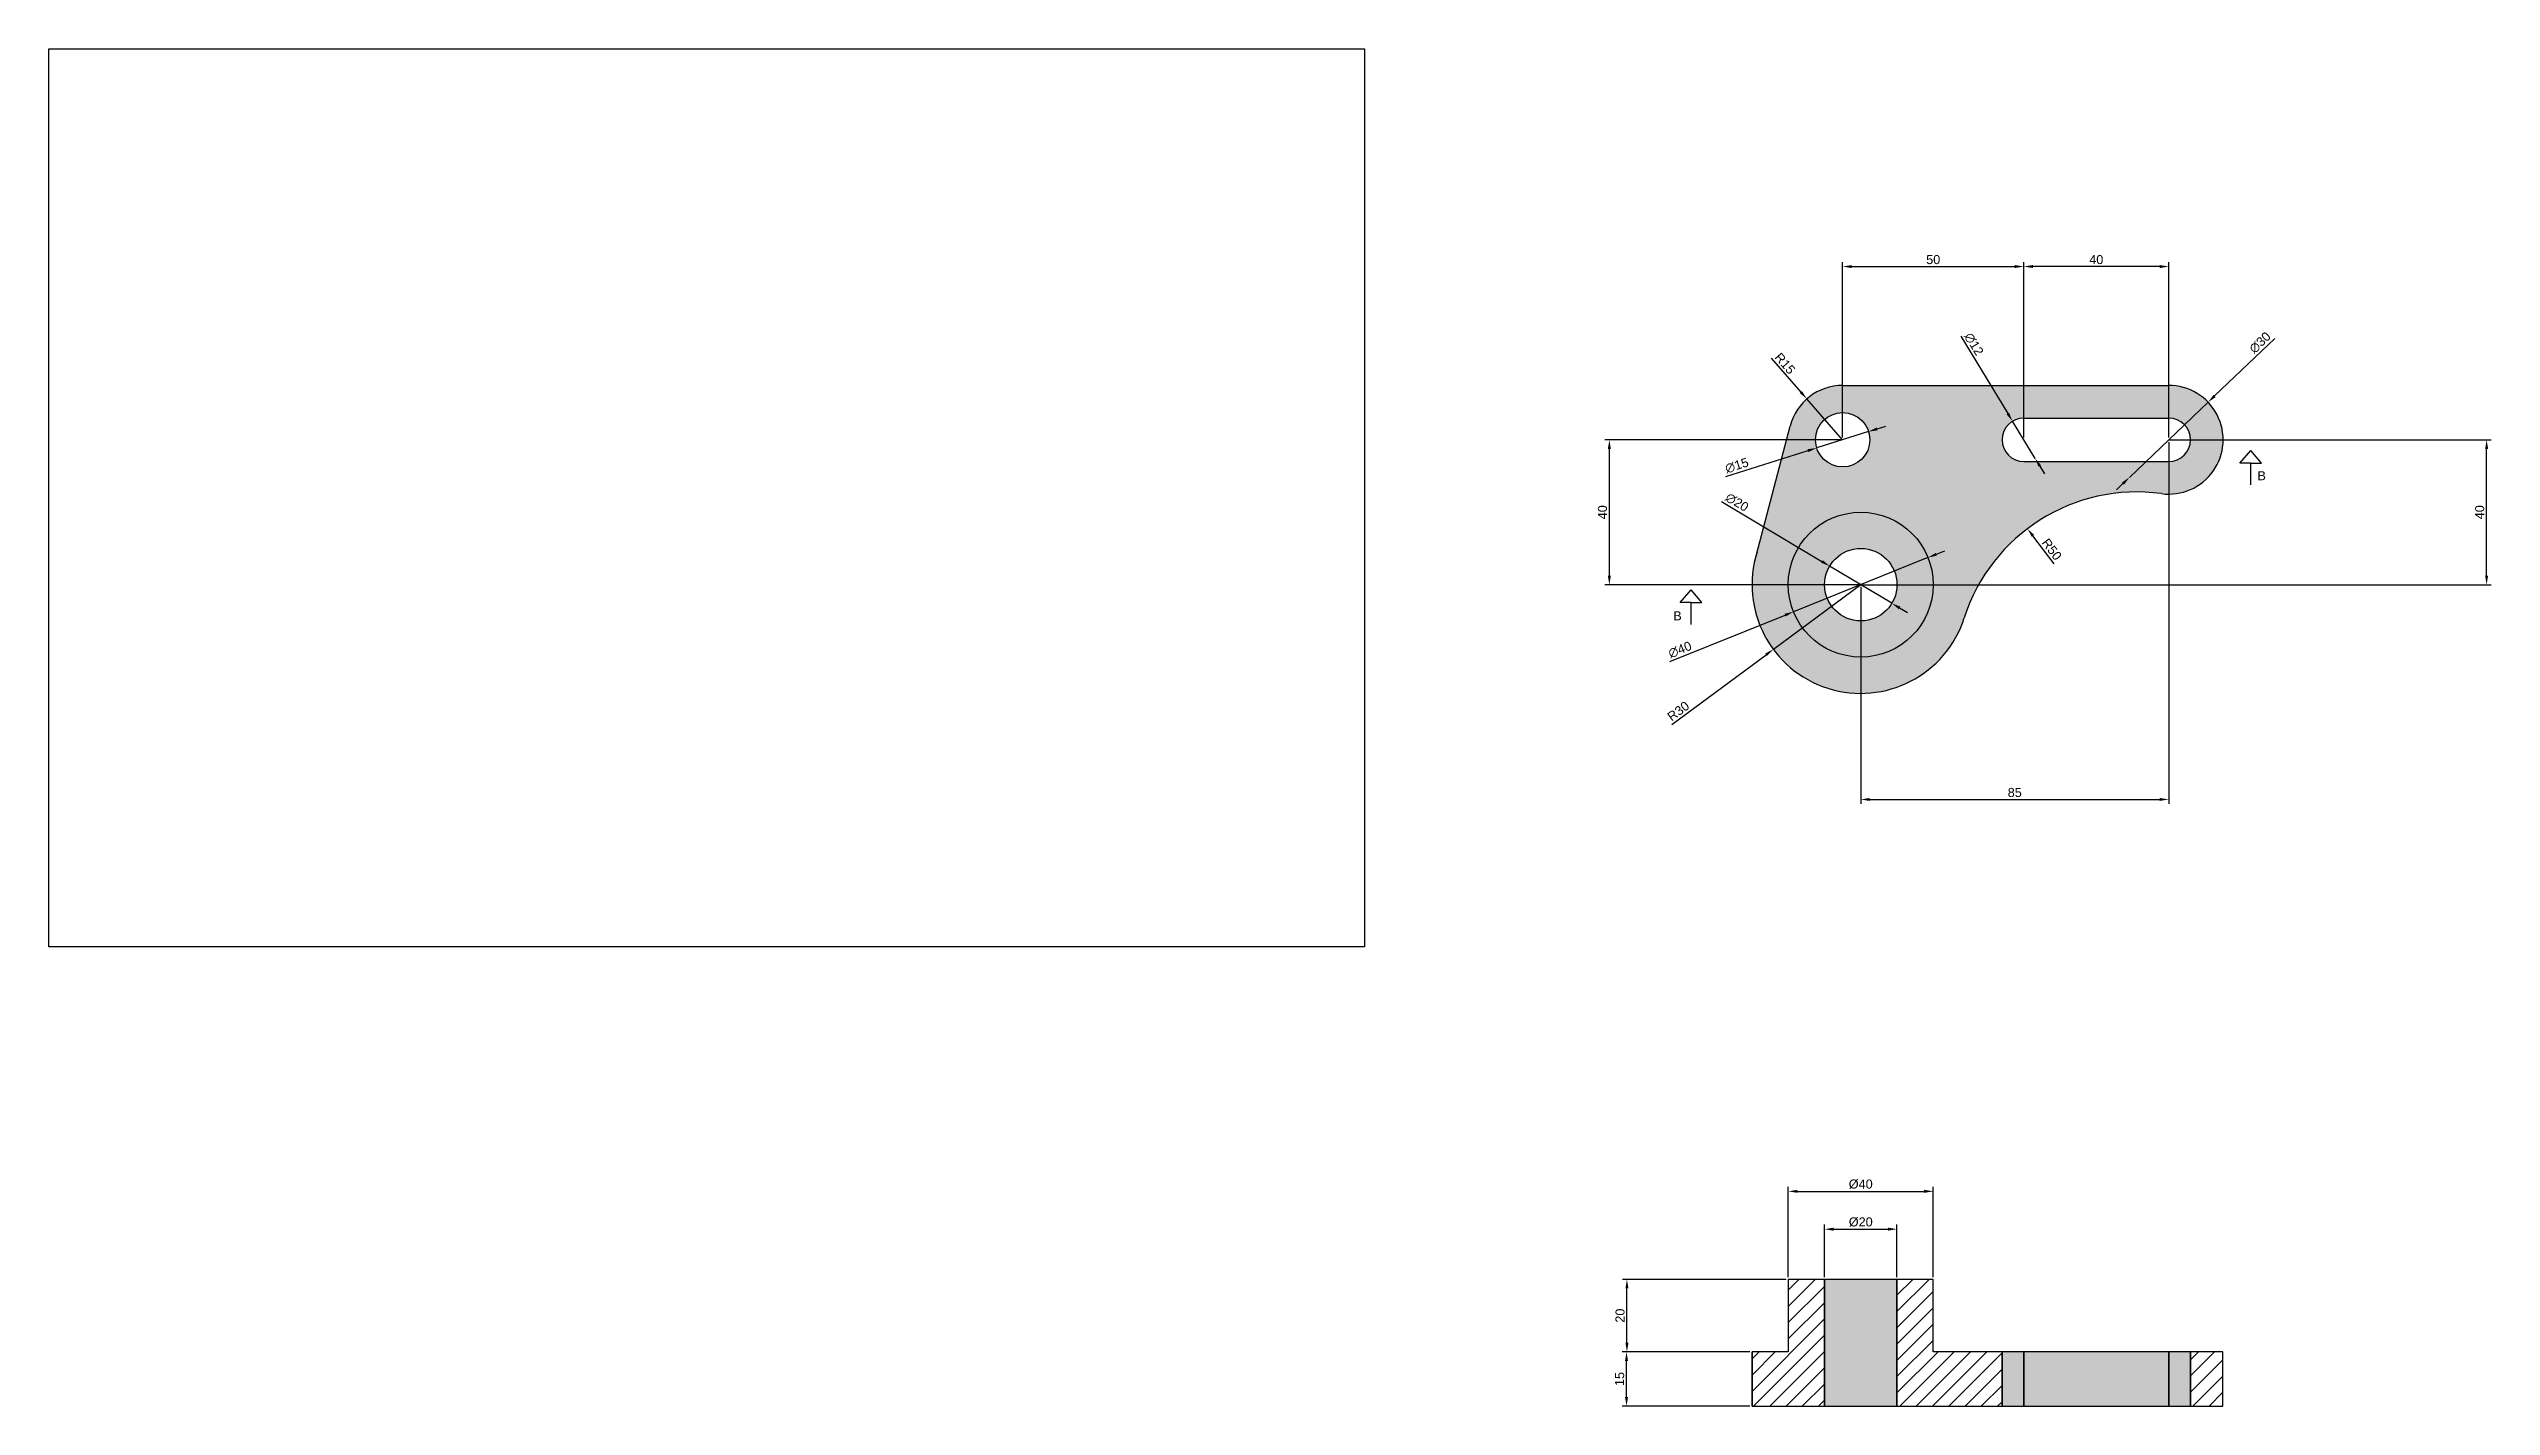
# Model space of a CAD drawing. Header units: millimetres. Extents: x 500 to 1174, y 373 to 748.
import ezdxf

# ---------------------------------------------------------------- set-up
doc = ezdxf.new("R2010")
doc.units = ezdxf.units.MM
doc.styles.get("Standard").update_dxf_attribs({"font": 'arial.ttf'})
doc.dimstyles.new('ISO-25', dxfattribs={"dimtxt": 2.5, "dimasz": 2.5, "dimexe": 1.25, "dimexo": 0.625, "dimtad": 1, "dimtxsty": 'Standard', "dimcen": 2.5, "dimadec": 0, "dimazin": 0, "dimtfac": 1, "dimtmove": 0, "dimatfit": 3, "dimfxl": 1, "dimarcsym": 0})
picture_1 = doc.add_image_def('image1.png', size_in_pixel=(1296, 885))

# ---------------------------------------------------------------- blocks, each defined once
blk = doc.blocks.new('*D2')
at = {"color": 0, "lineweight": -2, "transparency": 16777216}
for p, q in [((1085, 639.38), (1085, 539.47)), ((1000, 599.38), (1000, 539.47)), ((1002.5, 540.72), (1082.5, 540.72))]:
    blk.add_line(p, q, dxfattribs=at)
at = {"color": 0, "transparency": 16777216}
for points in [[(1002.5, 541.13), (1002.5, 540.3), (1000, 540.72)], [(1082.5, 541.13), (1082.5, 540.3), (1085, 540.72)]]:
    blk.add_solid(points, dxfattribs=at)
at = {"layer": 'Defpoints', "color": 0, "transparency": 16777216}
for p in [(1085, 640), (1000, 600), (1085, 540.72)]:
    blk.add_point(p, dxfattribs=at)
at = {"color": 0, "transparency": 16777216, "insert": (1042.5, 542.62), "char_height": 2.5, "attachment_point": 5}
blk.add_mtext('85', dxfattribs=at)
blk = doc.blocks.new('*D3')
at = {"color": 0, "lineweight": -2, "transparency": 16777216}
for p, q in [((1085.62, 640), (1173.96, 640)), ((1172.71, 602.5), (1172.71, 637.5)), ((1000.62, 600), (1173.96, 600))]:
    blk.add_line(p, q, dxfattribs=at)
at = {"color": 0, "transparency": 16777216}
for points in [[(1172.3, 637.5), (1173.13, 637.5), (1172.71, 640)], [(1172.3, 602.5), (1173.13, 602.5), (1172.71, 600)]]:
    blk.add_solid(points, dxfattribs=at)
at = {"layer": 'Defpoints', "color": 0, "transparency": 16777216}
for p in [(1085, 640), (1172.71, 640), (1000, 600)]:
    blk.add_point(p, dxfattribs=at)
at = {"color": 0, "transparency": 16777216, "insert": (1170.81, 620), "char_height": 2.5, "attachment_point": 5, "rotation": 90}
blk.add_mtext('40', dxfattribs=at)
blk = doc.blocks.new('*D4')
at = {"color": 0, "lineweight": -2, "transparency": 16777216}
for p, q in [((1045, 640.62), (1045, 689.08)), ((1082.5, 687.83), (1047.5, 687.83)), ((1085, 640.62), (1085, 689.08))]:
    blk.add_line(p, q, dxfattribs=at)
at = {"color": 0, "transparency": 16777216}
for points in [[(1047.5, 688.24), (1047.5, 687.41), (1045, 687.83)], [(1082.5, 688.24), (1082.5, 687.41), (1085, 687.83)]]:
    blk.add_solid(points, dxfattribs=at)
at = {"layer": 'Defpoints', "color": 0, "transparency": 16777216}
for p in [(1045, 687.83), (1045, 640), (1085, 640)]:
    blk.add_point(p, dxfattribs=at)
at = {"color": 0, "transparency": 16777216, "insert": (1065, 689.73), "char_height": 2.5, "attachment_point": 5}
blk.add_mtext('40', dxfattribs=at)
blk = doc.blocks.new('*D5')
at = {"color": 0, "lineweight": -2, "transparency": 16777216}
for p, q in [((995, 640.62), (995, 689.08)), ((997.5, 687.83), (1042.5, 687.83)), ((1045, 640.62), (1045, 689.08))]:
    blk.add_line(p, q, dxfattribs=at)
at = {"color": 0, "transparency": 16777216}
for points in [[(997.5, 688.24), (997.5, 687.41), (995, 687.83)], [(1042.5, 688.24), (1042.5, 687.41), (1045, 687.83)]]:
    blk.add_solid(points, dxfattribs=at)
at = {"layer": 'Defpoints', "color": 0, "transparency": 16777216}
for p in [(1045, 687.83), (995, 640), (1045, 640)]:
    blk.add_point(p, dxfattribs=at)
at = {"color": 0, "transparency": 16777216, "insert": (1020, 689.73), "char_height": 2.5, "attachment_point": 5}
blk.add_mtext('50', dxfattribs=at)
blk = doc.blocks.new('*D6')
at = {"color": 0, "lineweight": -2, "transparency": 16777216}
for p, q in [((994.38, 640), (929.38, 640)), ((930.63, 602.5), (930.63, 637.5)), ((999.38, 600), (929.38, 600))]:
    blk.add_line(p, q, dxfattribs=at)
at = {"color": 0, "transparency": 16777216}
for points in [[(930.21, 637.5), (931.05, 637.5), (930.63, 640)], [(930.21, 602.5), (931.05, 602.5), (930.63, 600)]]:
    blk.add_solid(points, dxfattribs=at)
at = {"layer": 'Defpoints', "color": 0, "transparency": 16777216}
for p in [(930.63, 640), (995, 640), (1000, 600)]:
    blk.add_point(p, dxfattribs=at)
at = {"color": 0, "transparency": 16777216, "insert": (928.73, 620), "char_height": 2.5, "attachment_point": 5, "rotation": 90}
blk.add_mtext('40', dxfattribs=at)
blk = doc.blocks.new('*D7')
at = {"color": 0, "lineweight": -2, "transparency": 16777216}
blk.add_line((1053.38, 605.73), (1047.52, 613.47), dxfattribs=at)
at = {"color": 0, "transparency": 16777216}
blk.add_solid([(1047.85, 613.72), (1047.19, 613.22), (1046.01, 615.46)], dxfattribs=at)
at = {"layer": 'Defpoints', "color": 0, "transparency": 16777216}
for p in [(1046.01, 615.46), (1076.19, 575.6)]:
    blk.add_point(p, dxfattribs=at)
at = {"color": 0, "transparency": 16777216, "insert": (1052.72, 609.75), "char_height": 2.5, "attachment_point": 5, "rotation": 307.12763}
blk.add_mtext('R50', dxfattribs=at)
blk = doc.blocks.new('*D8')
at = {"color": 0, "lineweight": -2, "transparency": 16777216}
for p, q in [((961.6, 622.99), (989.27, 606.42)), ((1008.58, 594.86), (991.42, 605.14)), ((1010.73, 593.58), (1012.87, 592.3))]:
    blk.add_line(p, q, dxfattribs=at)
at = {"color": 0, "transparency": 16777216}
for points in [[(989.49, 606.78), (989.06, 606.06), (991.42, 605.14)], [(1010.94, 593.94), (1010.51, 593.22), (1008.58, 594.86)]]:
    blk.add_solid(points, dxfattribs=at)
at = {"layer": 'Defpoints', "color": 0, "transparency": 16777216}
for p in [(991.42, 605.14), (1008.58, 594.86)]:
    blk.add_point(p, dxfattribs=at)
at = {"color": 0, "transparency": 16777216, "insert": (965.85, 622.74), "char_height": 2.5, "attachment_point": 5, "rotation": 329.0961}
blk.add_mtext('∅20', dxfattribs=at)
blk = doc.blocks.new('*D9')
at = {"color": 0, "lineweight": -2, "transparency": 16777216}
for p, q in [((1002.15, 642.25), (987.85, 637.75)), ((1004.54, 643), (1006.92, 643.75)), ((962.79, 629.87), (985.46, 637))]:
    blk.add_line(p, q, dxfattribs=at)
at = {"color": 0, "transparency": 16777216}
for points in [[(1004.41, 643.4), (1004.66, 642.6), (1002.15, 642.25)], [(985.34, 637.4), (985.59, 636.6), (987.85, 637.75)]]:
    blk.add_solid(points, dxfattribs=at)
at = {"layer": 'Defpoints', "color": 0, "transparency": 16777216}
for p in [(1002.15, 642.25), (987.85, 637.75)]:
    blk.add_point(p, dxfattribs=at)
at = {"color": 0, "transparency": 16777216, "insert": (965.81, 632.89), "char_height": 2.5, "attachment_point": 5, "rotation": 17.46239}
blk.add_mtext('∅15', dxfattribs=at)
blk = doc.blocks.new('*D10')
at = {"color": 0, "lineweight": -2, "transparency": 16777216}
for p, q in [((1018.55, 607.47), (981.45, 592.53)), ((1020.87, 608.4), (1023.19, 609.34)), ((947.36, 578.81), (979.13, 591.6))]:
    blk.add_line(p, q, dxfattribs=at)
at = {"color": 0, "transparency": 16777216}
for points in [[(1020.72, 608.79), (1021.03, 608.02), (1018.55, 607.47)], [(978.97, 591.98), (979.28, 591.21), (981.45, 592.53)]]:
    blk.add_solid(points, dxfattribs=at)
at = {"layer": 'Defpoints', "color": 0, "transparency": 16777216}
for p in [(1018.55, 607.47), (981.45, 592.53)]:
    blk.add_point(p, dxfattribs=at)
at = {"color": 0, "transparency": 16777216, "insert": (950.12, 582.04), "char_height": 2.5, "attachment_point": 5, "rotation": 21.9285}
blk.add_mtext('∅40', dxfattribs=at)
blk = doc.blocks.new('*D11')
at = {"color": 0, "lineweight": -2, "transparency": 16777216}
for p, q in [((1000, 600), (975.89, 582.15)), ((947.88, 561.42), (973.88, 580.66))]:
    blk.add_line(p, q, dxfattribs=at)
at = {"color": 0, "transparency": 16777216}
blk.add_solid([(973.63, 581), (974.13, 580.33), (975.89, 582.15)], dxfattribs=at)
at = {"layer": 'Defpoints', "color": 0, "transparency": 16777216}
for p in [(1000, 600), (975.89, 582.15)]:
    blk.add_point(p, dxfattribs=at)
at = {"color": 0, "transparency": 16777216, "insert": (949.65, 565.09), "char_height": 2.5, "attachment_point": 5, "rotation": 36.51041}
blk.add_mtext('R30', dxfattribs=at)
blk = doc.blocks.new('*D12')
at = {"color": 0, "lineweight": -2, "transparency": 16777216}
for p, q in [((975.27, 662.53), (983.47, 653.17)), ((995, 640), (985.12, 651.29))]:
    blk.add_line(p, q, dxfattribs=at)
at = {"color": 0, "transparency": 16777216}
blk.add_solid([(983.79, 653.44), (983.16, 652.89), (985.12, 651.29)], dxfattribs=at)
at = {"layer": 'Defpoints', "color": 0, "transparency": 16777216}
for p in [(985.12, 651.29), (995, 640)]:
    blk.add_point(p, dxfattribs=at)
at = {"color": 0, "transparency": 16777216, "insert": (979.09, 661.06), "char_height": 2.5, "attachment_point": 5, "rotation": 311.20112}
blk.add_mtext('R15', dxfattribs=at)
blk = doc.blocks.new('*D13')
at = {"color": 0, "lineweight": -2, "transparency": 16777216}
for p, q in [((1027.58, 668.6), (1040.58, 647.26)), ((1048.12, 634.88), (1041.88, 645.12)), ((1049.42, 632.74), (1050.72, 630.61))]:
    blk.add_line(p, q, dxfattribs=at)
at = {"color": 0, "transparency": 16777216}
for points in [[(1040.93, 647.48), (1040.22, 647.04), (1041.88, 645.12)], [(1049.78, 632.96), (1049.07, 632.52), (1048.12, 634.88)]]:
    blk.add_solid(points, dxfattribs=at)
at = {"layer": 'Defpoints', "color": 0, "transparency": 16777216}
for p in [(1041.88, 645.12), (1048.12, 634.88)]:
    blk.add_point(p, dxfattribs=at)
at = {"color": 0, "transparency": 16777216, "insert": (1031.22, 666.41), "char_height": 2.5, "attachment_point": 5, "rotation": 301.34457}
blk.add_mtext('∅12', dxfattribs=at)
blk = doc.blocks.new('*D14')
at = {"color": 0, "lineweight": -2, "transparency": 16777216}
for p, q in [((1114.27, 667.99), (1097.65, 652.1)), ((1074.16, 629.63), (1095.84, 650.37)), ((1072.35, 627.9), (1070.55, 626.18))]:
    blk.add_line(p, q, dxfattribs=at)
at = {"color": 0, "transparency": 16777216}
for points in [[(1097.36, 652.4), (1097.94, 651.79), (1095.84, 650.37)], [(1072.06, 628.21), (1072.64, 627.6), (1074.16, 629.63)]]:
    blk.add_solid(points, dxfattribs=at)
at = {"layer": 'Defpoints', "color": 0, "transparency": 16777216}
for p in [(1095.84, 650.37), (1074.16, 629.63)]:
    blk.add_point(p, dxfattribs=at)
at = {"color": 0, "transparency": 16777216, "insert": (1110.18, 666.81), "char_height": 2.5, "attachment_point": 5, "rotation": 43.72142}
blk.add_mtext('∅30', dxfattribs=at)
blk = doc.blocks.new('*D15')
at = {"color": 0, "lineweight": -2, "transparency": 16777216}
for p, q in [((980, 408.85), (980, 433.78)), ((982.5, 432.53), (1017.5, 432.53)), ((1020, 408.85), (1020, 433.78))]:
    blk.add_line(p, q, dxfattribs=at)
at = {"color": 0, "transparency": 16777216}
for points in [[(982.5, 432.95), (982.5, 432.11), (980, 432.53)], [(1017.5, 432.95), (1017.5, 432.11), (1020, 432.53)]]:
    blk.add_solid(points, dxfattribs=at)
at = {"layer": 'Defpoints', "color": 0, "transparency": 16777216}
for p in [(1020, 432.53), (980, 408.22), (1020, 408.22)]:
    blk.add_point(p, dxfattribs=at)
at = {"color": 0, "transparency": 16777216, "insert": (1000, 434.5), "char_height": 2.5, "attachment_point": 5}
blk.add_mtext('%%C40', dxfattribs=at)
blk = doc.blocks.new('*D16')
at = {"color": 0, "lineweight": -2, "transparency": 16777216}
for p, q in [((990, 408.85), (990, 423.33)), ((992.5, 422.08), (1007.5, 422.08)), ((1010, 408.85), (1010, 423.33))]:
    blk.add_line(p, q, dxfattribs=at)
at = {"color": 0, "transparency": 16777216}
for points in [[(992.5, 422.5), (992.5, 421.67), (990, 422.08)], [(1007.5, 422.5), (1007.5, 421.67), (1010, 422.08)]]:
    blk.add_solid(points, dxfattribs=at)
at = {"layer": 'Defpoints', "color": 0, "transparency": 16777216}
for p in [(1010, 422.08), (990, 408.22), (1010, 408.22)]:
    blk.add_point(p, dxfattribs=at)
at = {"color": 0, "transparency": 16777216, "insert": (1000, 424.05), "char_height": 2.5, "attachment_point": 5}
blk.add_mtext('%%C20', dxfattribs=at)
blk = doc.blocks.new('*D17')
at = {"color": 0, "lineweight": -2, "transparency": 16777216}
for p, q in [((969.38, 388.22), (934.12, 388.22)), ((935.37, 375.72), (935.37, 385.72)), ((969.38, 373.22), (934.12, 373.22))]:
    blk.add_line(p, q, dxfattribs=at)
at = {"color": 0, "transparency": 16777216}
for points in [[(934.95, 385.72), (935.78, 385.72), (935.37, 388.22)], [(934.95, 375.72), (935.78, 375.72), (935.37, 373.22)]]:
    blk.add_solid(points, dxfattribs=at)
at = {"layer": 'Defpoints', "color": 0, "transparency": 16777216}
for p in [(935.37, 388.22), (970, 388.22), (970, 373.22)]:
    blk.add_point(p, dxfattribs=at)
at = {"color": 0, "transparency": 16777216, "insert": (933.47, 380.72), "char_height": 2.5, "attachment_point": 5, "rotation": 90}
blk.add_mtext('15', dxfattribs=at)
blk = doc.blocks.new('*D18')
at = {"color": 0, "lineweight": -2, "transparency": 16777216}
for p, q in [((979.38, 408.22), (934.23, 408.22)), ((935.48, 390.72), (935.48, 405.72)), ((969.38, 388.22), (934.23, 388.22))]:
    blk.add_line(p, q, dxfattribs=at)
at = {"color": 0, "transparency": 16777216}
for points in [[(935.07, 405.72), (935.9, 405.72), (935.48, 408.22)], [(935.07, 390.72), (935.9, 390.72), (935.48, 388.22)]]:
    blk.add_solid(points, dxfattribs=at)
at = {"layer": 'Defpoints', "color": 0, "transparency": 16777216}
for p in [(935.48, 408.22), (980, 408.22), (970, 388.22)]:
    blk.add_point(p, dxfattribs=at)
at = {"color": 0, "transparency": 16777216, "insert": (933.58, 398.22), "char_height": 2.5, "attachment_point": 5, "rotation": 90}
blk.add_mtext('20', dxfattribs=at)

msp = doc.modelspace()

# ---------------------------------------------------------------- hatches: boundary and pattern name
h = msp.add_hatch(color=4)
h.dxf.hatch_style = 1
h.paths.add_polyline_path([(1085, 655), (995, 655, 0.3410749), (980.489, 643.798), (970.645, 606.189, 0.9501944), (1028.571, 590.85, -0.3641345), (1082.967, 625.138, 1.0704133)])
h.paths.add_polyline_path([(1020, 600, -1), (980, 600, -1)], flags=0)
h.paths.add_polyline_path([(987.5, 640, -1), (1002.5, 640, -1)], flags=16)
h.paths.add_polyline_path([(1045, 646), (1085, 646, -1), (1085, 634), (1045, 634, -1)], flags=16)
h.paths.add_polyline_path([(1010, 600, -1), (990, 600, -1)], flags=0)
h.paths.add_polyline_path([(980, 600, 1), (1020, 600, 1)], flags=16)
h = msp.add_hatch(color=4)
h.dxf.hatch_style = 1
h.paths.add_polyline_path([(980, 600, 1), (1020, 600, 1)])
h.paths.add_polyline_path([(1010, 600, -1), (990, 600, -1)], flags=16)
at = {"true_color": 0x000000}
h = msp.add_hatch(dxfattribs=at)
h.set_pattern_fill('ANSI31', color=18)
h.paths.add_polyline_path([(990, 408.223), (980, 408.223), (980, 388.223), (970, 388.223), (970, 373.223), (990, 373.223)])
h.paths.add_polyline_path([(1039, 388.223), (1020, 388.223), (1020, 408.223), (1010, 408.223), (1010, 373.223), (1039, 373.223)])
h.paths.add_polyline_path([(1099.965, 388.223), (1091, 388.223), (1091, 373.223), (1099.965, 373.223)])
at = {"true_color": 0x999b37}
h = msp.add_hatch(color=55, dxfattribs=at)
h.dxf.hatch_style = 1
h.set_gradient(color1=(0, 255, 255), color2=(122, 175, 223))
h.paths.add_polyline_path([(1010, 408.223), (990, 408.223), (990, 373.223), (1010, 373.223)])
h = msp.add_hatch(color=4)
h.dxf.hatch_style = 1
h.paths.add_polyline_path([(1045, 388.223), (1039, 388.223), (1039, 373.223), (1045, 373.223)])
h.paths.add_polyline_path([(1085, 388.223), (1045, 388.223), (1045, 373.223), (1085, 373.223)])
h.paths.add_polyline_path([(1091, 388.223), (1085, 388.223), (1085, 373.223), (1091, 373.223)])

# ---------------------------------------------------------------- linework, layer by layer
for p, q in [((995, 655), (1085, 655)), ((970.645, 606.189), (980.489, 643.798)), ((1045, 646), (1085, 646)), ((1045, 634), (1085, 634)), ((990, 373.223), (990, 408.223)), ((1010, 373.223), (1010, 408.223)), ((970, 373.223), (970, 388.223)), ((1039, 373.223), (1039, 388.223)), ((1045, 373.223), (1045, 388.223)), ((1085, 373.223), (1085, 388.223)), ((1091, 373.223), (1091, 388.223)), ((1099.965, 373.223), (1099.965, 388.223))]:
    msp.add_line(p, q)
at = {"color": 152, "true_color": 0x2776bb}
for p, q in [((1085, 640), (1113.589, 640)), ((1104.621, 633.541), (1107.621, 637.079)), ((1107.621, 633.541), (1104.621, 633.541)), ((1110.621, 633.541), (1107.621, 637.079)), ((1107.621, 627.541), (1107.621, 633.541)), ((1107.621, 633.541), (1110.621, 633.541)), ((1000, 600), (951.237, 600)), ((950.17, 595.052), (953.17, 598.591)), ((953.17, 595.052), (950.17, 595.052)), ((956.17, 595.052), (953.17, 598.591)), ((953.17, 589.052), (953.17, 595.052)), ((953.17, 595.052), (956.17, 595.052))]:
    msp.add_line(p, q, dxfattribs=at)
at = {"color": 55, "true_color": 0x999b37}
for p, q in [((1020, 408.223), (980, 408.223)), ((980, 408.223), (980, 388.223)), ((990, 408.223), (990, 373.223)), ((1010, 408.223), (1010, 373.223)), ((1020, 388.223), (1020, 408.223)), ((980, 388.223), (970, 388.223)), ((970, 388.223), (970, 373.223)), ((1099.965, 388.223), (1020, 388.223)), ((1039, 388.223), (1039, 373.223)), ((1045, 388.223), (1045, 373.223)), ((1085, 388.223), (1085, 373.223)), ((1091, 388.223), (1091, 373.223)), ((1099.965, 373.223), (1099.965, 388.223)), ((970, 373.223), (1099.965, 373.223))]:
    msp.add_line(p, q, dxfattribs=at)
for centre, radius in [((995, 640), 7.5), ((1000, 600), 20), ((1000, 600), 10)]:
    msp.add_circle(centre, radius)
for centre, radius, start, end in [((995, 640), 15, 90, 165.332878), ((1085, 640), 15, 262.208647, 90), ((1045, 640), 6, 90, 270), ((1085, 640), 6, 270, 90), ((1076.188, 575.6), 50, 82.208647, 162.241881), ((1000, 600), 30, 162.572094, 342.241881)]:
    msp.add_arc(centre, radius, start, end)

# ---------------------------------------------------------------- texts
at = {"color": 152, "true_color": 0x2776bb, "char_height": 2.5, "attachment_point": 1}
for insert in [(1109.47, 631.329), (948.272, 592.647)]:
    msp.add_mtext_dynamic_manual_height_columns('B', width=3.94382, gutter_width=12.5, heights=[0], dxfattribs=dict(at, insert=insert))

# ---------------------------------------------------------------- dimensions: what is measured, and where the dimension line sits
for base, p1, p2, picture, middle in [((1045, 687.827), (995, 640), (1045, 640), '*D5', (1020, 689.729)), ((1045, 687.827), (1085, 640), (1045, 640), '*D4', (1065, 689.729)), ((1085, 540.716), (1000, 600), (1085, 640), '*D2', (1042.5, 542.617))]:
    dim = msp.add_linear_dim(base=base, p1=p1, p2=p2, dimstyle='ISO-25')
    dim.commit()
    dim.dimension.update_dxf_attribs({"geometry": picture, "text_midpoint": middle})
for p1, p2, picture, middle in [((1048.121, 634.876), (1041.879, 645.124), '*D13', (1029.538, 665.386)), ((1074.159, 629.633), (1095.841, 650.367), '*D14', (1111.545, 665.386)), ((1002.154, 642.251), (987.846, 637.749), '*D9', (966.405, 631.005)), ((1008.58, 594.864), (991.42, 605.136), '*D8', (964.833, 621.05)), ((1018.553, 607.469), (981.447, 592.531), '*D10', (950.856, 580.216))]:
    dim = msp.add_diameter_dim_2p(p1=p1, p2=p2, dimstyle='ISO-25')
    dim.commit()
    dim.dimension.update_dxf_attribs({"geometry": picture, "text_midpoint": middle, "dimtype": 163})
for center, mpoint, picture, middle in [((995, 640), (985.119, 651.286), '*D12', (977.659, 659.807)), ((1076.188, 575.6), (1046.009, 615.465), '*D7', (1051.204, 608.602)), ((1000, 600), (975.888, 582.151), '*D11', (950.778, 563.563))]:
    dim = msp.add_radius_dim(center=center, mpoint=mpoint, dimstyle='ISO-25')
    dim.commit()
    dim.dimension.update_dxf_attribs({"geometry": picture, "text_midpoint": middle, "dimtype": 164})
for base, p2, picture, middle in [((930.629, 640), (995, 640), '*D6', (928.727, 620)), ((1172.713, 640), (1085, 640), '*D3', (1170.812, 620))]:
    dim = msp.add_linear_dim(base=base, p1=(1000, 600), p2=p2, angle=90, dimstyle='ISO-25')
    dim.commit()
    dim.dimension.update_dxf_attribs({"geometry": picture, "text_midpoint": middle})
at = {"color": 55, "true_color": 0x999b37}
for base, p1, p2, picture, middle in [((1020, 432.53), (980, 408.223), (1020, 408.223), '*D15', (1000, 434.501)), ((1010, 422.083), (990, 408.223), (1010, 408.223), '*D16', (1000, 424.054))]:
    dim = msp.add_linear_dim(base=base, p1=p1, p2=p2, text='%%C<>', dimstyle='ISO-25', dxfattribs=at)
    dim.commit()
    dim.dimension.update_dxf_attribs({"geometry": picture, "text_midpoint": middle})
for base, p1, p2, picture, middle in [((935.482, 408.223), (970, 388.223), (980, 408.223), '*D18', (933.581, 398.223)), ((935.368, 388.223), (970, 373.223), (970, 388.223), '*D17', (933.466, 380.723))]:
    dim = msp.add_linear_dim(base=base, p1=p1, p2=p2, angle=90, dimstyle='ISO-25', dxfattribs=at)
    dim.commit()
    dim.dimension.update_dxf_attribs({"geometry": picture, "text_midpoint": middle})

# ---------------------------------------------------------------- pictures from other files: only their frames are drawn
image = msp.add_image(picture_1, insert=(500, 500), size_in_units=(363.068, 247.928))
image.dxf.flags = 7

doc.saveas('drawing.dxf')
